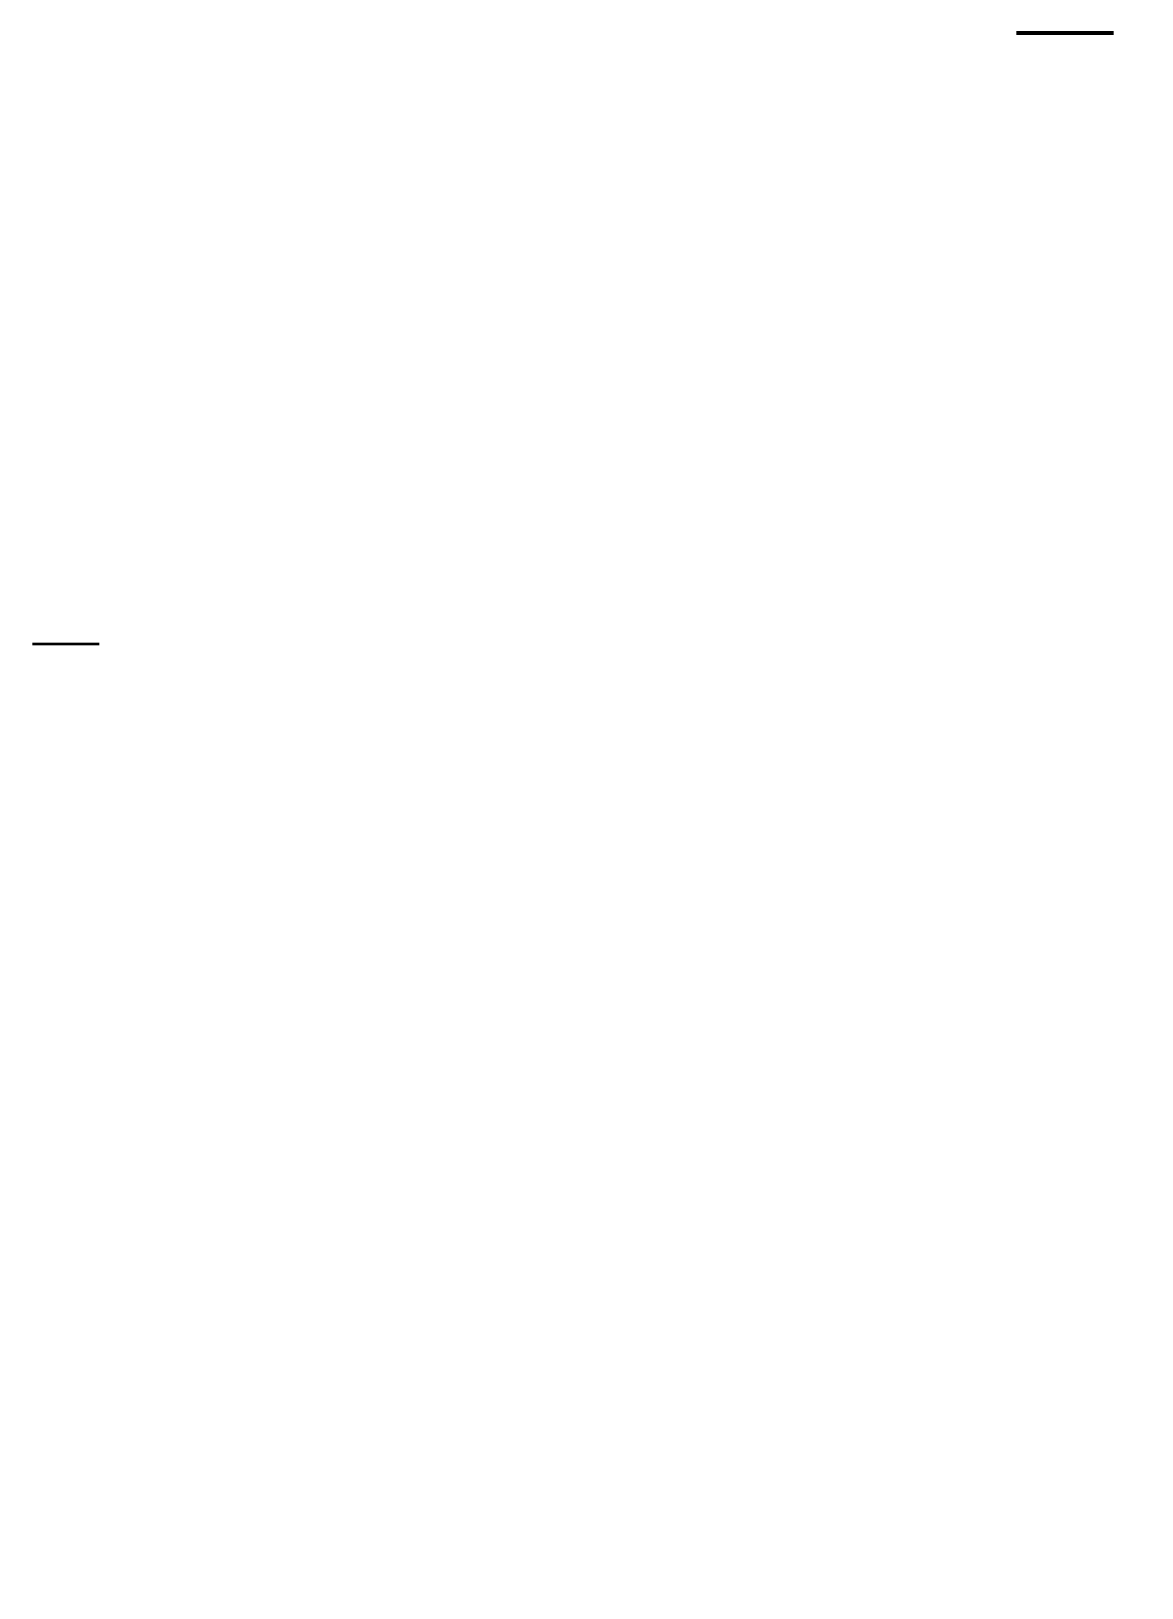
# Model space of a CAD drawing. Header units: millimetres. Extents: x -71336 to -35435, y -26189 to 22712.
# Drawn here: x -48939 to -47344, y -19150 to -16915 of the extents above; entities that cross this region are included whole.
import ezdxf
from ezdxf.enums import TextEntityAlignment as Align

# ---------------------------------------------------------------- set-up
doc = ezdxf.new("R2018")
doc.units = ezdxf.units.MM
doc.layers.add('SC - Guides', color=211, linetype='Continuous', plot=False)
doc.layers.add('SC - Titlesheet - Model', color=250, linetype='Continuous', plot=False)
doc.styles.add('ARIAL', font='arial.ttf')
doc.styles.get("Standard").update_dxf_attribs({"font": 'arial.ttf', "height": 35})

# ---------------------------------------------------------------- blocks, each defined once
blk = doc.blocks.new('*U189')
at = {"layer": 'SC - Guides', "color": 5, "ltscale": 5, "const_width": 2}
for points in [[(-415.5, 1287.42), (-465.5, 1287.42)], [(-415.5, 287), (-465.5, 287)]]:
    blk.add_lwpolyline(points, dxfattribs=at)
at = {"layer": 'SC - Titlesheet - Model', "color": 6, "ltscale": 5, "const_width": 1}
blk.add_lwpolyline([(-365.5, -287), (365.5, -287), (365.5, 287), (-365.5, 287)], close=True, dxfattribs=at)
at = {"ltscale": 5, "style": 'ARIAL'}
blk.add_text('Additions:', height=6, dxfattribs=at).set_placement((-365.5, -297), align=Align.TOP_LEFT)
blk.add_text('Changes:', height=6, dxfattribs=at).set_placement((0, -297), align=Align.TOP_CENTER)
blk.add_text('Omissions:', height=6, dxfattribs=at).set_placement((365.5, -297), align=Align.TOP_RIGHT)
at = {"layer": 'SC - Titlesheet - Model', "color": 5, "lineweight": 30, "ltscale": 5, "flags": 104}
blk.add_attdef('ADDITIONS', text='', height=5, dxfattribs=at).set_placement((-365.5, -312), align=Align.TOP_LEFT)
blk.add_attdef('CHANGES', text='', height=5, dxfattribs=at).set_placement((0, -312), align=Align.TOP_CENTER)
blk.add_attdef('OMISSIONS', text='', height=5, dxfattribs=at).set_placement((365.5, -312), align=Align.TOP_RIGHT)

msp = doc.modelspace()

# ---------------------------------------------------------------- block references
at = {"xscale": 2.792177448794787, "yscale": 2.792177448794787, "zscale": 2.792177448794787}
msp.add_blockref('*U189', (-46224.613, -20512.175), dxfattribs=at)
ref = msp.add_blockref('*U189', (-48045.154, -20260.478), dxfattribs=dict(xscale=1.915184678522737, yscale=1.915184678522737, zscale=1.915184678522737))
lines = msp.add_mtext('-', dxfattribs={"layer": 'SC - Titlesheet - Model', "color": 5, "ltscale": 5, "insert": (-48745.154, -20858.016), "char_height": 2.5, "attachment_point": 1})
ref.add_attrib('ADDITIONS', '', (-48745.154, -20858.016), dxfattribs={"flags": 104}).embed_mtext(lines)
lines = msp.add_mtext('-', dxfattribs={"layer": 'SC - Titlesheet - Model', "color": 5, "ltscale": 5, "insert": (-47345.154, -20858.016), "char_height": 2.5, "attachment_point": 1})
ref.add_attrib('OMISSIONS', '', (-47345.154, -20858.016), dxfattribs={"flags": 104}).embed_mtext(lines)
lines = msp.add_mtext('-', dxfattribs={"layer": 'SC - Titlesheet - Model', "color": 5, "ltscale": 5, "insert": (-48045.154, -20858.016), "char_height": 2.5, "attachment_point": 1})
ref.add_attrib('CHANGES', '', (-48045.154, -20858.016), dxfattribs={"flags": 104}).embed_mtext(lines)

doc.saveas('drawing.dxf')
